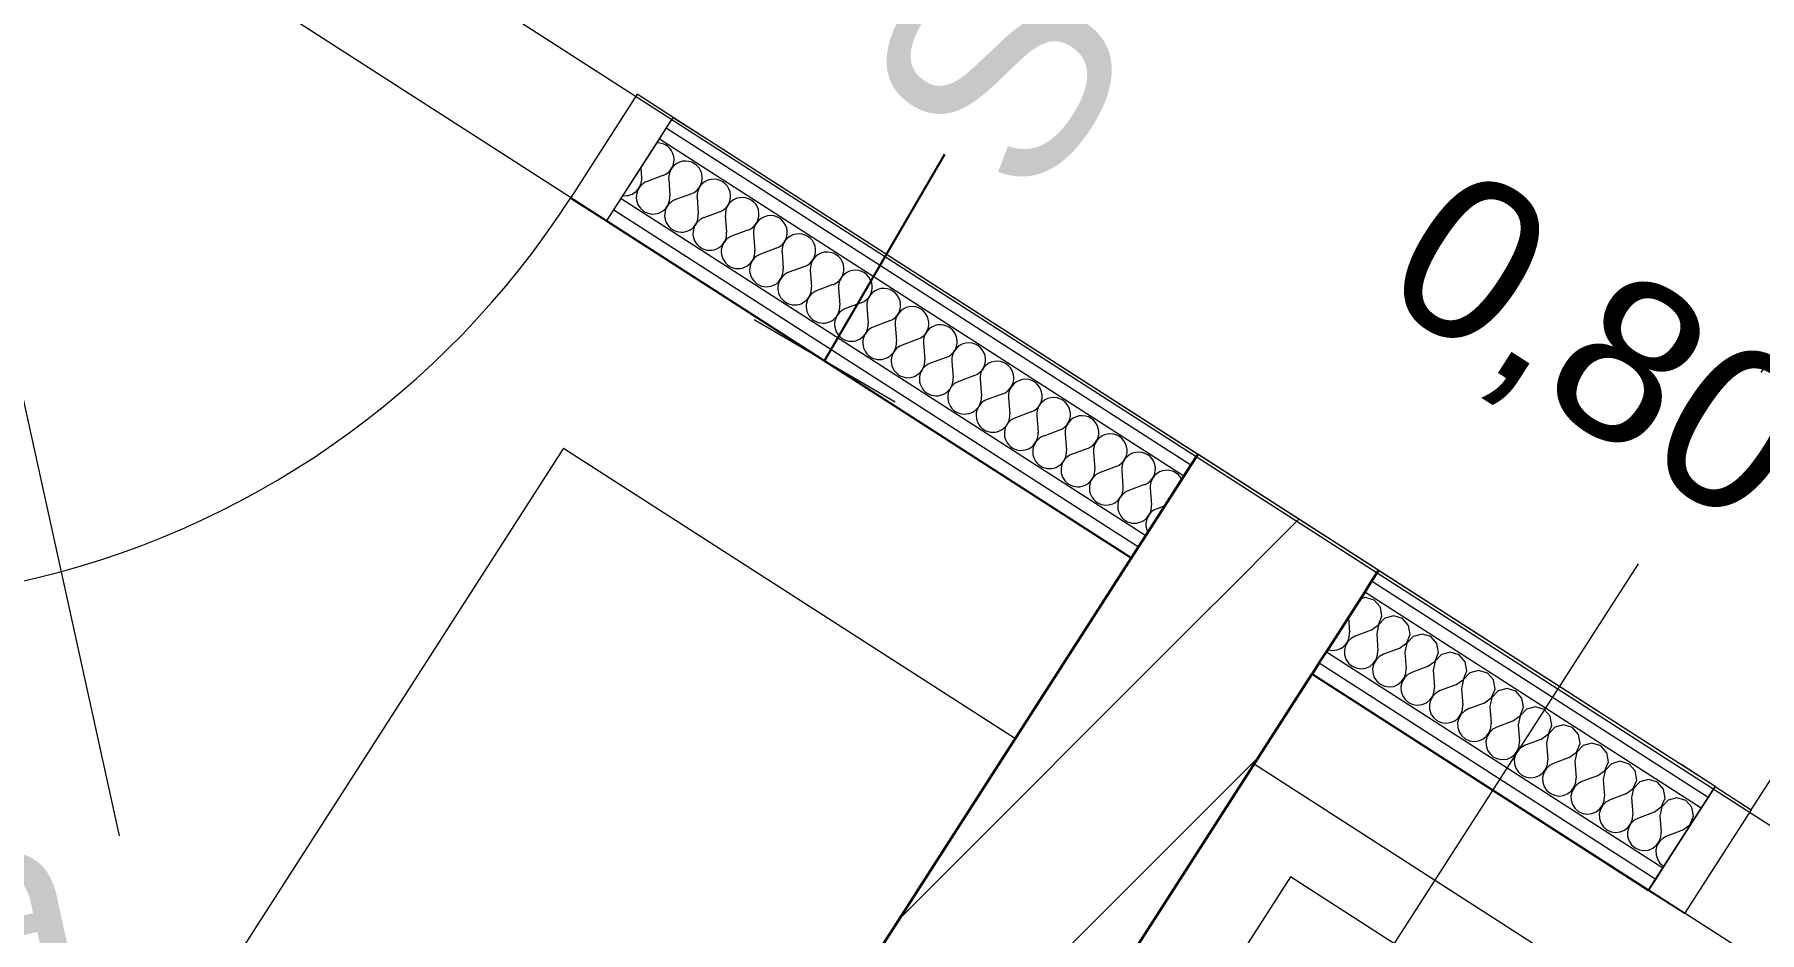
# Model space of a CAD drawing. Header units: millimetres. Extents: x 755110 to 820807, y -116979 to -66610.
# Drawn here: x 771696 to 773302, y -89022 to -88186 of the extents above; entities that cross this region are included whole.
import ezdxf

# ---------------------------------------------------------------- set-up
doc = ezdxf.new("R2010")
doc.units = ezdxf.units.MM
doc.header["$MEASUREMENT"] = 0
doc.linetypes.add('Double Dashed', pattern=[1093.611073, 529.166651, -211.666656, 141.111112, -211.666656])
for name, color, linetype, lineweight in [('New_Annotation - Label_Pen_No__1', 7, 'Continuous', 13), ('New_ARCHICAD Door Markers_Pen_No__7', 7, 'Continuous', 35), ('New_ARCHICAD Doors_Pen_No__1', 7, 'Continuous', 13), ('New_ARCHICAD Zone Stamps_Pen_No__1', 7, 'Continuous', 13), ('New_Dimensioning - General_Pen_No__1', 7, 'Continuous', 13), ('New_INT zoned_Pen_No__19', 255, 'Continuous', 0), ('New_Interior - Furniture _Pen_No__1', 7, 'Continuous', 13), ('New_Structural - Bearing_Pen_No__1', 7, 'Continuous', 13), ('New_Structural - Bearing_Pen_No__27', 7, 'Continuous', 35)]:
    doc.layers.add(name, color=color, linetype=linetype, lineweight=lineweight)
doc.layers.add('New_Dimensioning - General', color=7, linetype='Continuous')
doc.layers.add('New_Structural - Bearing', color=7, linetype='Continuous')
doc.layers.add('New_Structural - Grid_Pen_No__61', color=7, linetype='Continuous', lineweight=20, true_color=0x6a6a6a)
doc.styles.add('GENERATED_STYLE_1', font='')
doc.styles.get('GENERATED_STYLE_1').set_extended_font_data('Arial')
doc.dimstyles.new('GENERATED_STYLE__1', dxfattribs={"dimtxt": 200, "dimasz": 95, "dimexe": 0.18, "dimexo": 0.0625, "dimgap": 0, "dimtad": 1, "dimdec": 0, "dimzin": 0, "dimdsep": 46, "dimtxsty": 'GENERATED_STYLE_1', "dimblk": 'ARROWHEAD_2', "dimblk1": 'ARROWHEAD_2', "dimblk2": 'ARROWHEAD_2', "dimcen": 0.09, "dimse1": 1, "dimse2": 1, "dimclrd": 7, "dimclre": 7, "dimclrt": 7, "dimadec": 0, "dimazin": 0, "dimtfac": 1, "dimtdec": 4, "dimtmove": 0, "dimatfit": 3, "dimfxl": 0, "dimtolj": 1, "dimtzin": 0, "dimarcsym": 0})
doc.dimstyles.new('GENERATED_STYLE__5', dxfattribs={"dimtxt": 0.18, "dimasz": 152, "dimexe": 0.18, "dimexo": 0.0625, "dimgap": 0, "dimtad": 0, "dimtih": 1, "dimtoh": 1, "dimdec": 4, "dimzin": 0, "dimdsep": 46, "dimcen": 0.09, "dimadec": 0, "dimazin": 0, "dimtfac": 1, "dimtdec": 4, "dimtmove": 0, "dimatfit": 3, "dimldrblk": 'ARROWHEAD_0', "dimfxl": 0, "dimtolj": 1, "dimtzin": 0, "dimarcsym": 0})
pattern_1 = [(45, (0, 0), (-91.923878, 91.923878), [])]

# ---------------------------------------------------------------- blocks, each defined once
blk = doc.blocks.new('*X44')
at = {"layer": 'New_Structural - Bearing_Pen_No__1', "color": 7, "linetype": 'Continuous', "lineweight": 13}
for p, q in [((772935.1, -88710.4), (772930.4, -88711.6)), ((772943.3, -88712.9), (772935.1, -88710.4)), ((772949, -88719.3), (772943.3, -88712.9)), ((772950.4, -88727.7), (772949, -88719.3)), ((772919.3, -88728.9), (772920.3, -88742.8)), ((772940.3, -88740.7), (772947.2, -88735.7)), ((772947.3, -88735.7), (772945.6, -88744.1)), ((772947.2, -88735.7), (772950.4, -88727.7)), ((772953.2, -88729.5), (772947.3, -88735.7)), ((772961.5, -88727.3), (772953.2, -88729.5)), ((772969.6, -88729.8), (772961.5, -88727.3)), ((772975.3, -88736.2), (772969.6, -88729.8)), ((772976.8, -88744.7), (772975.3, -88736.2)), ((772916.1, -88754.7), (772918.6, -88751.2)), ((772918.7, -88751.3), (772916.5, -88755)), ((772918.6, -88751.2), (772920, -88747.1)), ((772921.8, -88748.3), (772918.7, -88751.3)), ((772920, -88747.1), (772920.3, -88742.8)), ((772925.6, -88746.2), (772921.8, -88748.3)), ((772940.3, -88740.7), (772925.6, -88746.2)), ((772945.6, -88744.1), (772946.7, -88759.8)), ((772966.6, -88757.7), (772973.5, -88752.6)), ((772973.7, -88752.7), (772971.9, -88761.1)), ((772973.5, -88752.6), (772976.8, -88744.7)), ((772979.5, -88746.5), (772973.7, -88752.7)), ((772987.8, -88744.3), (772979.5, -88746.5)), ((772996, -88746.7), (772987.8, -88744.3)), ((773001.7, -88753.2), (772996, -88746.7)), ((772900, -88758.9), (772900.2, -88758.9)), ((772900.2, -88758.9), (772904.4, -88759.6)), ((772904.4, -88759.6), (772908.7, -88759.1)), ((772908.7, -88759.1), (772912.7, -88757.4)), ((772912.7, -88757.4), (772916.1, -88754.7)), ((772916.5, -88755), (772915.5, -88759.2)), ((772915.5, -88759.2), (772915.6, -88763.5)), ((772915.6, -88763.5), (772916.9, -88767.6)), ((772916.9, -88767.6), (772919.3, -88771.3)), ((772942.4, -88771.7), (772945, -88768.1)), ((772945.1, -88768.2), (772942.9, -88772)), ((772945, -88768.1), (772946.4, -88764.1)), ((772948.2, -88765.2), (772945.1, -88768.2)), ((772946.4, -88764.1), (772946.7, -88759.8)), ((772952, -88763.1), (772948.2, -88765.2)), ((772966.6, -88757.7), (772952, -88763.1)), ((772971.9, -88761.1), (772973.1, -88776.7)), ((772999.9, -88769.5), (773003.1, -88761.6)), ((773005.9, -88763.4), (773000, -88769.6)), ((773003.1, -88761.6), (773001.7, -88753.2)), ((773014.2, -88761.2), (773005.9, -88763.4)), ((773022.4, -88763.7), (773014.2, -88761.2)), ((773028, -88770.1), (773022.4, -88763.7)), ((772919.3, -88771.3), (772922.6, -88774.1)), ((772922.6, -88774.1), (772926.5, -88775.9)), ((772926.5, -88775.9), (772930.8, -88776.6)), ((772930.8, -88776.6), (772935.1, -88776)), ((772935.1, -88776), (772939.1, -88774.4)), ((772939.1, -88774.4), (772942.4, -88771.7)), ((772942.9, -88772), (772941.8, -88776.1)), ((772941.8, -88776.1), (772942, -88780.5)), ((772942, -88780.5), (772943.3, -88784.6)), ((772943.3, -88784.6), (772945.7, -88788.2)), ((772971.3, -88785.1), (772972.8, -88781)), ((772974.5, -88782.1), (772971.4, -88785.1)), ((772972.8, -88781), (772973.1, -88776.7)), ((772978.3, -88780.1), (772974.5, -88782.1)), ((772993, -88774.6), (772978.3, -88780.1)), ((772993, -88774.6), (772999.9, -88769.5)), ((773000, -88769.6), (772998.3, -88778)), ((772998.3, -88778), (772999.4, -88793.6)), ((773026.3, -88786.5), (773029.5, -88778.5)), ((773032.3, -88780.3), (773026.4, -88786.6)), ((773029.5, -88778.5), (773028, -88770.1)), ((773040.5, -88778.1), (773032.3, -88780.3)), ((773048.7, -88780.6), (773040.5, -88778.1)), ((773054.4, -88787), (773048.7, -88780.6)), ((772945.7, -88788.2), (772949, -88791)), ((772949, -88791), (772952.9, -88792.8)), ((772952.9, -88792.8), (772957.2, -88793.5)), ((772957.2, -88793.5), (772961.4, -88793)), ((772961.4, -88793), (772965.4, -88791.3)), ((772965.4, -88791.3), (772968.8, -88788.6)), ((772969.3, -88788.9), (772968.2, -88793.1)), ((772968.2, -88793.1), (772968.3, -88797.4)), ((772968.3, -88797.4), (772969.7, -88801.5)), ((772968.8, -88788.6), (772971.3, -88785.1)), ((772971.4, -88785.1), (772969.3, -88788.9)), ((772997.7, -88802), (772999.1, -88797.9)), ((773000.9, -88799.1), (772997.8, -88802.1)), ((772999.1, -88797.9), (772999.4, -88793.6)), ((773004.7, -88797), (773000.9, -88799.1)), ((773019.4, -88791.6), (773004.7, -88797)), ((773019.4, -88791.6), (773026.3, -88786.5)), ((773026.4, -88786.6), (773024.6, -88794.9)), ((773024.6, -88794.9), (773025.8, -88810.6)), ((773052.6, -88803.4), (773055.8, -88795.5)), ((773058.6, -88797.3), (773052.7, -88803.5)), ((773055.8, -88795.5), (773054.4, -88787)), ((773066.9, -88795.1), (773058.6, -88797.3)), ((773075.1, -88797.6), (773066.9, -88795.1)), ((773080.8, -88804), (773075.1, -88797.6)), ((772969.7, -88801.5), (772972, -88805.1)), ((772972, -88805.1), (772975.3, -88807.9)), ((772975.3, -88807.9), (772979.2, -88809.8)), ((772979.2, -88809.8), (772983.5, -88810.4)), ((772983.5, -88810.4), (772987.8, -88809.9)), ((772987.8, -88809.9), (772991.8, -88808.2)), ((772991.8, -88808.2), (772995.2, -88805.5)), ((772995.6, -88805.8), (772994.6, -88810)), ((772994.6, -88810), (772994.7, -88814.3)), ((772994.7, -88814.3), (772996, -88818.5)), ((772995.2, -88805.5), (772997.7, -88802)), ((772997.8, -88802.1), (772995.6, -88805.8)), ((773024, -88818.9), (773025.5, -88814.9)), ((773027.2, -88816), (773024.1, -88819)), ((773025.5, -88814.9), (773025.8, -88810.6)), ((773031, -88814), (773027.2, -88816)), ((773045.7, -88808.5), (773031, -88814)), ((773045.7, -88808.5), (773052.6, -88803.4)), ((773052.7, -88803.5), (773051, -88811.9)), ((773051, -88811.9), (773052.1, -88827.5)), ((773079, -88820.4), (773082.2, -88812.4)), ((773085, -88814.2), (773079.1, -88820.4)), ((773082.2, -88812.4), (773080.8, -88804)), ((773093.3, -88812), (773085, -88814.2)), ((773101.5, -88814.5), (773093.3, -88812)), ((773107.1, -88820.9), (773101.5, -88814.5)), ((772996, -88818.5), (772998.4, -88822.1)), ((772998.4, -88822.1), (773001.7, -88824.9)), ((773001.7, -88824.9), (773005.6, -88826.7)), ((773005.6, -88826.7), (773009.9, -88827.4)), ((773009.9, -88827.4), (773014.2, -88826.8)), ((773014.2, -88826.8), (773018.2, -88825.2)), ((773018.2, -88825.2), (773021.5, -88822.5)), ((773022, -88822.8), (773020.9, -88827)), ((773020.9, -88827), (773021.1, -88831.3)), ((773021.1, -88831.3), (773022.4, -88835.4)), ((773021.5, -88822.5), (773024, -88818.9)), ((773024.1, -88819), (773022, -88822.8)), ((773050.4, -88835.9), (773051.9, -88831.8)), ((773053.6, -88832.9), (773050.5, -88836)), ((773051.9, -88831.8), (773052.1, -88827.5)), ((773057.4, -88830.9), (773053.6, -88832.9)), ((773072.1, -88825.4), (773057.4, -88830.9)), ((773072.1, -88825.4), (773079, -88820.4)), ((773079.1, -88820.4), (773077.4, -88828.8)), ((773077.4, -88828.8), (773078.5, -88844.4)), ((773105.4, -88837.3), (773108.6, -88829.4)), ((773111.3, -88831.1), (773105.5, -88837.4)), ((773108.6, -88829.4), (773107.1, -88820.9)), ((773119.6, -88828.9), (773111.3, -88831.1)), ((773127.8, -88831.4), (773119.6, -88828.9)), ((773133.5, -88837.9), (773127.8, -88831.4)), ((773022.4, -88835.4), (773024.8, -88839)), ((773024.8, -88839), (773028, -88841.8)), ((773028, -88841.8), (773032, -88843.6)), ((773032, -88843.6), (773036.2, -88844.3)), ((773036.2, -88844.3), (773040.5, -88843.8)), ((773040.5, -88843.8), (773044.5, -88842.1)), ((773044.5, -88842.1), (773047.9, -88839.4)), ((773048.3, -88839.7), (773047.3, -88843.9)), ((773047.3, -88843.9), (773047.4, -88848.2)), ((773047.4, -88848.2), (773048.7, -88852.3)), ((773047.9, -88839.4), (773050.4, -88835.9)), ((773050.5, -88836), (773048.3, -88839.7)), ((773076.8, -88852.8), (773078.2, -88848.7)), ((773078.2, -88848.7), (773078.5, -88844.4)), ((773083.8, -88847.8), (773080, -88849.9)), ((773098.5, -88842.4), (773083.8, -88847.8)), ((773098.5, -88842.4), (773105.4, -88837.3)), ((773105.5, -88837.4), (773103.7, -88845.7)), ((773103.7, -88845.7), (773104.9, -88861.4)), ((773131.7, -88854.2), (773134.9, -88846.3)), ((773137.7, -88848.1), (773131.8, -88854.3)), ((773134.9, -88846.3), (773133.5, -88837.9)), ((773146, -88845.9), (773137.7, -88848.1)), ((773154.2, -88848.4), (773146, -88845.9)), ((773159.8, -88854.8), (773154.2, -88848.4)), ((773048.7, -88852.3), (773051.1, -88855.9)), ((773051.1, -88855.9), (773054.4, -88858.8)), ((773054.4, -88858.8), (773058.3, -88860.6)), ((773058.3, -88860.6), (773062.6, -88861.2)), ((773062.6, -88861.2), (773066.9, -88860.7)), ((773066.9, -88860.7), (773070.9, -88859)), ((773070.9, -88859), (773074.2, -88856.3)), ((773074.7, -88856.6), (773073.7, -88860.8)), ((773073.7, -88860.8), (773073.8, -88865.1)), ((773073.8, -88865.1), (773075.1, -88869.3)), ((773074.2, -88856.3), (773076.8, -88852.8)), ((773076.9, -88852.9), (773074.7, -88856.6)), ((773080, -88849.9), (773076.9, -88852.9)), ((773104.6, -88865.7), (773104.9, -88861.4)), ((773110.1, -88864.8), (773106.3, -88866.8)), ((773124.8, -88859.3), (773110.1, -88864.8)), ((773124.8, -88859.3), (773131.7, -88854.2)), ((773131.8, -88854.3), (773130.1, -88862.7)), ((773130.1, -88862.7), (773131.2, -88878.3)), ((773158.1, -88871.2), (773161.3, -88863.2)), ((773164.1, -88865), (773158.2, -88871.2)), ((773161.3, -88863.2), (773159.8, -88854.8)), ((773172.3, -88862.8), (773164.1, -88865)), ((773180.5, -88865.3), (773172.3, -88862.8)), ((773075.1, -88869.3), (773077.5, -88872.9)), ((773077.5, -88872.9), (773080.8, -88875.7)), ((773080.8, -88875.7), (773084.7, -88877.5)), ((773084.7, -88877.5), (773089, -88878.2)), ((773089, -88878.2), (773093.2, -88877.6)), ((773093.2, -88877.6), (773097.2, -88876)), ((773097.2, -88876), (773100.6, -88873.3)), ((773101.1, -88873.6), (773100, -88877.8)), ((773100, -88877.8), (773100.2, -88882.1)), ((773100.6, -88873.3), (773103.1, -88869.8)), ((773103.2, -88869.8), (773101.1, -88873.6)), ((773103.1, -88869.8), (773104.6, -88865.7)), ((773106.3, -88866.8), (773103.2, -88869.8)), ((773130.9, -88882.6), (773131.2, -88878.3)), ((773151.2, -88876.2), (773136.5, -88881.7)), ((773151.2, -88876.2), (773158.1, -88871.2)), ((773158.2, -88871.2), (773156.4, -88879.6)), ((773156.4, -88879.6), (773157.6, -88895.2)), ((773186.2, -88871.7), (773180.5, -88865.3)), ((773184.4, -88888.1), (773187.6, -88880.2)), ((773187.6, -88880.2), (773186.2, -88871.7)), ((773198.7, -88879.8), (773190.4, -88882)), ((773206.9, -88882.2), (773198.7, -88879.8)), ((773100.2, -88882.1), (773101.5, -88886.2)), ((773101.5, -88886.2), (773103.8, -88889.8)), ((773103.8, -88889.8), (773107.1, -88892.6)), ((773107.1, -88892.6), (773111.1, -88894.4)), ((773111.1, -88894.4), (773115.3, -88895.1)), ((773115.3, -88895.1), (773119.6, -88894.6)), ((773119.6, -88894.6), (773123.6, -88892.9)), ((773123.6, -88892.9), (773127, -88890.2)), ((773127.4, -88890.5), (773126.4, -88894.7)), ((773126.4, -88894.7), (773126.5, -88899)), ((773127, -88890.2), (773129.5, -88886.7)), ((773129.6, -88886.8), (773127.4, -88890.5)), ((773129.5, -88886.7), (773130.9, -88882.6)), ((773132.7, -88883.7), (773129.6, -88886.8)), ((773136.5, -88881.7), (773132.7, -88883.7)), ((773157.3, -88899.6), (773157.6, -88895.2)), ((773177.5, -88893.2), (773162.9, -88898.6)), ((773177.5, -88893.2), (773184.4, -88888.1)), ((773184.5, -88888.2), (773182.8, -88896.6)), ((773182.8, -88896.6), (773183.9, -88912.2)), ((773190.4, -88882), (773184.5, -88888.2)), ((773212.6, -88888.7), (773206.9, -88882.2)), ((773210.8, -88905), (773214, -88897.1)), ((773214, -88897.1), (773212.6, -88888.7)), ((773225.1, -88896.7), (773216.8, -88898.9)), ((773233.3, -88899.2), (773225.1, -88896.7)), ((773126.5, -88899), (773127.8, -88903.1)), ((773127.8, -88903.1), (773130.2, -88906.7)), ((773130.2, -88906.7), (773133.5, -88909.6)), ((773133.5, -88909.6), (773137.4, -88911.4)), ((773137.4, -88911.4), (773141.7, -88912)), ((773141.7, -88912), (773146, -88911.5)), ((773146, -88911.5), (773150, -88909.8)), ((773150, -88909.8), (773153.3, -88907.1)), ((773153.8, -88907.4), (773152.7, -88911.6)), ((773152.7, -88911.6), (773152.9, -88916)), ((773153.3, -88907.1), (773155.8, -88903.6)), ((773156, -88903.7), (773153.8, -88907.4)), ((773155.8, -88903.6), (773157.3, -88899.6)), ((773159, -88900.7), (773156, -88903.7)), ((773162.9, -88898.6), (773159, -88900.7)), ((773183.7, -88916.5), (773183.9, -88912.2)), ((773203.9, -88910.1), (773189.2, -88915.6)), ((773203.9, -88910.1), (773210.8, -88905)), ((773210.9, -88905.1), (773209.2, -88913.5)), ((773216.8, -88898.9), (773210.9, -88905.1)), ((773238.9, -88905.6), (773233.3, -88899.2)), ((773240.4, -88914), (773238.9, -88905.6)), ((773152.9, -88916), (773154.2, -88920.1)), ((773154.2, -88920.1), (773156.6, -88923.7)), ((773156.6, -88923.7), (773159.8, -88926.5)), ((773159.8, -88926.5), (773163.8, -88928.3)), ((773163.8, -88928.3), (773168, -88929)), ((773168, -88929), (773172.3, -88928.5)), ((773172.3, -88928.5), (773176.3, -88926.8)), ((773176.3, -88926.8), (773179.7, -88924.1)), ((773180.2, -88924.4), (773179.1, -88928.6)), ((773179.1, -88928.6), (773179.2, -88932.9)), ((773179.7, -88924.1), (773182.2, -88920.6)), ((773182.3, -88920.6), (773180.2, -88924.4)), ((773182.2, -88920.6), (773183.7, -88916.5)), ((773185.4, -88917.6), (773182.3, -88920.6)), ((773189.2, -88915.6), (773185.4, -88917.6)), ((773209.2, -88913.5), (773210.3, -88929.1)), ((773210, -88933.4), (773210.3, -88929.1)), ((773230.3, -88927), (773215.6, -88932.5)), ((773230.3, -88927), (773237.2, -88922)), ((773237.3, -88922), (773237.1, -88922.8)), ((773237.2, -88922), (773240.4, -88914)), ((773238.3, -88920.9), (773237.3, -88922)), ((773179.2, -88932.9), (773180.5, -88937)), ((773180.5, -88937), (773182.9, -88940.6)), ((773182.9, -88940.6), (773186.2, -88943.4)), ((773186.2, -88943.4), (773190.1, -88945.2)), ((773190.1, -88945.2), (773194.4, -88945.9)), ((773194.4, -88945.9), (773198.7, -88945.4)), ((773198.7, -88945.4), (773202.7, -88943.7)), ((773202.7, -88943.7), (773206.1, -88941)), ((773206.5, -88941.3), (773205.5, -88945.5)), ((773205.5, -88945.5), (773205.6, -88949.8)), ((773206.1, -88941), (773208.6, -88937.5)), ((773208.7, -88937.6), (773206.5, -88941.3)), ((773208.6, -88937.5), (773210, -88933.4)), ((773211.8, -88934.6), (773208.7, -88937.6)), ((773215.6, -88932.5), (773211.8, -88934.6)), ((773205.6, -88949.8), (773206.9, -88954)), ((773206.9, -88954), (773209.3, -88957.6)), ((773209.3, -88957.6), (773212.6, -88960.4)), ((773212.6, -88960.4), (773212.9, -88960.5))]:
    blk.add_line(p, q, dxfattribs=at)
blk = doc.blocks.new('*X46')
at = {"layer": 'New_Structural - Bearing_Pen_No__1', "color": 7, "linetype": 'Continuous', "lineweight": 13}
for p, q in [((772260.6, -88310.2), (772261.3, -88319.4)), ((772281.2, -88317.3), (772266.6, -88322.8)), ((772286.5, -88320.7), (772287.7, -88336.3)), ((772307.6, -88334.3), (772292.9, -88339.7)), ((772312.9, -88337.6), (772314, -88353.3)), ((772334, -88351.2), (772319.3, -88356.7)), ((772339.2, -88354.6), (772340.4, -88370.2)), ((772360.3, -88368.1), (772345.6, -88373.6)), ((772365.6, -88371.5), (772366.7, -88387.1)), ((772386.7, -88385.1), (772372, -88390.5)), ((772392, -88388.5), (772393.1, -88404.1)), ((772413.1, -88402), (772398.4, -88407.5)), ((772418.3, -88405.4), (772419.5, -88421)), ((772439.4, -88418.9), (772424.7, -88424.4)), ((772444.7, -88422.3), (772445.8, -88438)), ((772465.8, -88435.9), (772451.1, -88441.3)), ((772471, -88439.3), (772472.2, -88454.9)), ((772492.1, -88452.8), (772477.5, -88458.3)), ((772497.4, -88456.2), (772498.5, -88471.8)), ((772518.5, -88469.8), (772503.8, -88475.2)), ((772523.8, -88473.1), (772524.9, -88488.8)), ((772544.9, -88486.7), (772530.2, -88492.2)), ((772550.1, -88490.1), (772551.3, -88505.7)), ((772571.2, -88503.6), (772556.5, -88509.1)), ((772576.5, -88507), (772577.6, -88522.6)), ((772597.6, -88520.6), (772582.9, -88526)), ((772602.9, -88524), (772604, -88539.6)), ((772623.9, -88537.5), (772609.3, -88543)), ((772629.2, -88540.9), (772630.4, -88556.5)), ((772650.3, -88554.4), (772635.6, -88559.9)), ((772655.6, -88557.8), (772656.7, -88573.5)), ((772676.7, -88571.4), (772662, -88576.8)), ((772681.9, -88574.8), (772683.1, -88590.4)), ((772703, -88588.3), (772688.3, -88593.8)), ((772708.3, -88591.7), (772709.4, -88607.3)), ((772729.4, -88605.2), (772714.7, -88610.7)), ((772734.7, -88608.6), (772735.8, -88624.3)), ((772748.4, -88624.9), (772741.1, -88627.6))]:
    blk.add_line(p, q, dxfattribs=at)
for centre, start, end in [((772275.8, -88302.6), 290.4103, 90.9841), ((772302.1, -88319.6), 290.4103, 184.1501), ((772245.7, -88320.5), 263.7162, 4.1501), ((772272, -88337.5), 110.4103, 237.2802), ((772328.5, -88336.5), 290.4103, 184.1501), ((772272, -88337.5), 237.2802, 4.1501), ((772298.4, -88354.4), 110.4103, 237.2802), ((772354.9, -88353.5), 290.4103, 184.1501), ((772298.4, -88354.4), 237.2802, 4.1501), ((772324.8, -88371.3), 110.4103, 237.2802), ((772381.2, -88370.4), 290.4103, 184.1501), ((772324.8, -88371.3), 237.2802, 4.1501), ((772351.1, -88388.3), 110.4103, 237.2802), ((772407.6, -88387.3), 290.4103, 184.1501), ((772351.1, -88388.3), 237.2802, 4.1501), ((772377.5, -88405.2), 110.4103, 237.2802), ((772434, -88404.3), 290.4103, 184.1501), ((772377.5, -88405.2), 237.2802, 4.1501), ((772403.8, -88422.2), 110.4103, 237.2802), ((772460.3, -88421.2), 290.4103, 184.1501), ((772403.8, -88422.2), 237.2802, 4.1501), ((772430.2, -88439.1), 110.4103, 237.2802), ((772486.7, -88438.1), 290.4103, 184.1501), ((772430.2, -88439.1), 237.2802, 4.1501), ((772456.6, -88456), 110.4103, 237.2802), ((772513, -88455.1), 290.4103, 184.1501), ((772456.6, -88456), 237.2802, 4.1501), ((772482.9, -88473), 110.4103, 237.2802), ((772539.4, -88472), 290.4103, 184.1501), ((772482.9, -88473), 237.2802, 4.1501), ((772509.3, -88489.9), 110.4103, 237.2802), ((772565.8, -88488.9), 290.4103, 184.1501), ((772509.3, -88489.9), 237.2802, 4.1501), ((772535.6, -88506.8), 110.4103, 237.2802), ((772592.1, -88505.9), 290.4103, 184.1501), ((772535.6, -88506.8), 237.2802, 4.1501), ((772562, -88523.8), 110.4103, 237.2802), ((772618.5, -88522.8), 290.4103, 184.1501), ((772562, -88523.8), 237.2802, 4.1501), ((772588.4, -88540.7), 110.4103, 237.2802), ((772644.8, -88539.8), 290.4103, 184.1501), ((772588.4, -88540.7), 237.2802, 4.1501), ((772614.7, -88557.6), 110.4103, 237.2802), ((772671.2, -88556.7), 290.4103, 184.1501), ((772614.7, -88557.6), 237.2802, 4.1501), ((772641.1, -88574.6), 110.4103, 237.2802), ((772697.6, -88573.6), 290.4103, 184.1501), ((772641.1, -88574.6), 237.2802, 4.1501), ((772723.9, -88590.6), 290.4103, 184.1501), ((772667.4, -88591.5), 110.4103, 237.2802), ((772667.4, -88591.5), 237.2802, 4.1501), ((772750.3, -88607.5), 27.3643, 184.1501), ((772693.8, -88608.5), 110.4103, 237.2802), ((772693.8, -88608.5), 237.2802, 4.1501), ((772720.2, -88625.4), 110.4103, 237.2802), ((772720.2, -88625.4), 237.2802, 4.1501), ((772746.5, -88642.3), 110.4103, 207.196)]:
    blk.add_arc(centre, 15.7, start, end, dxfattribs=at)
blk = doc.blocks.new('*D142')
at = {"layer": 'New_Dimensioning - General_Pen_No__1', "color": 7, "linetype": 'Continuous', "lineweight": 13}
for p, q in [((768938, -82676.9), (768836.6, -82834.6)), ((768823.2, -82788.9), (768951.4, -82722.7)), ((779244.9, -89410.3), (768887.3, -82755.8)), ((779295.5, -89331.4), (779194.2, -89489.2)), ((779180.7, -89443.4), (779309, -89377.2)), ((779341.6, -89472.4), (779244.9, -89410.3))]:
    blk.add_line(p, q, dxfattribs=at)
at = {"layer": 'New_Dimensioning - General_Pen_No__1', "color": 7, "lineweight": 13, "char_height": 200, "attachment_point": 7, "rotation": 327.2801, "style": 'GENERATED_STYLE_1'}
for s, insert in [('\\A1;{\\pql;\\fArial|b0|i0|c0|p34;115}', (768939.3, -82741.6)), ('\\A1;{\\pql;\\fArial|b0|i0|c0|p34;12\xa0311}', (773744.6, -85829))]:
    blk.add_mtext(s, dxfattribs=dict(at, insert=insert))
blk = doc.blocks.new('ARROWHEAD_2')
at = {"color": 0, "linetype": 'Continuous', "lineweight": 0}
for p, q in [((-0.378, -0.655), (0.378, 0.655)), ((0, 0), (-1, 0))]:
    blk.add_line(p, q, dxfattribs=at)
blk = doc.blocks.new('*D149')
at = {"layer": 'New_Dimensioning - General_Pen_No__1', "color": 7, "linetype": 'Continuous', "lineweight": 13}
for p, q in [((764001, -79029.6), (763899.7, -79187.3)), ((764014.5, -79075.4), (763886.2, -79141.5)), ((763950.3, -79108.4), (763898.9, -79075.4)), ((774496.7, -85884.3), (763950.3, -79108.4)), ((774547.4, -85805.4), (774446, -85963.1)), ((774432.6, -85917.3), (774560.9, -85851.2)), ((780188.4, -89541), (774496.7, -85884.3))]:
    blk.add_line(p, q, dxfattribs=at)
at = {"layer": 'New_Dimensioning - General_Pen_No__1', "color": 7, "lineweight": 13, "insert": (768893.6, -82236.8), "char_height": 200, "attachment_point": 7, "rotation": 327.2801, "style": 'GENERATED_STYLE_1'}
blk.add_mtext('\\A1;{\\pql;\\fArial|b0|i0|c0|p34;12\xa0535}', dxfattribs=at)
blk = doc.blocks.new('*D151')
at = {"layer": 'New_Dimensioning - General_Pen_No__1', "color": 7, "linetype": 'Continuous', "lineweight": 13}
for p, q in [((763456.6, -78204.4), (763355.3, -78362.1)), ((763470.1, -78250.2), (763341.8, -78316.3)), ((763406, -78283.2), (763354.5, -78250.2)), ((775058.3, -85769.6), (763406, -78283.2)), ((775109, -85690.7), (775007.6, -85848.5)), ((774994.2, -85802.7), (775122.4, -85736.5)), ((783092.9, -90931.7), (775058.3, -85769.6))]:
    blk.add_line(p, q, dxfattribs=at)
at = {"layer": 'New_Dimensioning - General_Pen_No__1', "color": 7, "lineweight": 13, "insert": (768902.2, -81766.9), "char_height": 200, "attachment_point": 7, "rotation": 327.2801, "style": 'GENERATED_STYLE_1'}
blk.add_mtext('\\A1;{\\pql;\\fArial|b0|i0|c0|p34;13\xa0850}', dxfattribs=at)
blk = doc.blocks.new('*D152')
at = {"layer": 'New_Dimensioning - General_Pen_No__1', "color": 7, "linetype": 'Continuous', "lineweight": 13}
for p, q in [((763169.4, -77767.2), (763270.7, -77609.5)), ((763284.2, -77655.3), (763155.9, -77721.4)), ((763168.6, -77655.3), (763220, -77688.3)), ((763220, -77688.3), (783711.3, -90853.5)), ((783660.6, -90932.4), (783762, -90774.7)), ((783647.2, -90886.6), (783775.4, -90820.4)), ((783711.3, -90853.5), (783762.7, -90886.6))]:
    blk.add_line(p, q, dxfattribs=at)
at = {"layer": 'New_Dimensioning - General_Pen_No__1', "color": 7, "lineweight": 13, "insert": (773135.8, -84011.4), "char_height": 200, "attachment_point": 7, "rotation": 327.2802, "style": 'GENERATED_STYLE_1'}
blk.add_mtext('\\A1;{\\pql;\\fArial|b0|i0|c0|p34;24\xa0356}', dxfattribs=at)
blk = doc.blocks.new('*D153')
at = {"layer": 'New_Dimensioning - General_Pen_No__1', "color": 7, "linetype": 'Continuous', "lineweight": 13}
for p, q in [((780487.2, -98283.9), (783351.9, -93825)), ((780454.2, -98219.7), (780520.3, -98348)), ((780566.1, -98334.5), (780408.4, -98233.2)), ((780228.9, -98686), (780487.2, -98283.9)), ((780195.8, -98621.9), (780261.9, -98750.2)), ((780307.7, -98736.7), (780150, -98635.4)), ((780195.8, -98737.5), (780228.9, -98686))]:
    blk.add_line(p, q, dxfattribs=at)
at = {"layer": 'New_Dimensioning - General_Pen_No__1', "color": 7, "lineweight": 13, "insert": (779929.6, -99077.9), "char_height": 200, "attachment_point": 7, "rotation": 57.2802, "style": 'GENERATED_STYLE_1'}
blk.add_mtext('\\A1;{\\pql;\\fArial|b0|i0|c0|p34;478}', dxfattribs=at)
blk = doc.blocks.new('*D154')
at = {"layer": 'New_Dimensioning - General_Pen_No__1', "color": 7, "linetype": 'Continuous', "lineweight": 13}
for p, q in [((783318.8, -93760.9), (783385, -93889.2)), ((780487.2, -98283.9), (783351.9, -93825)), ((780454.2, -98219.7), (780520.3, -98348))]:
    blk.add_line(p, q, dxfattribs=at)
at = {"layer": 'New_Dimensioning - General_Pen_No__1', "color": 7, "lineweight": 13, "char_height": 200, "attachment_point": 7, "rotation": 57.2802, "style": 'GENERATED_STYLE_1'}
for s, insert in [('\\A1;{\\pql;\\fArial|b0|i0|c0|p34;478}', (783052.6, -94216.9)), ('\\A1;{\\pql;\\fArial|b0|i0|c0|p34;5\xa0300}', (781701.1, -96320.5))]:
    blk.add_mtext(s, dxfattribs=dict(at, insert=insert))
blk = doc.blocks.new('*D155')
at = {"layer": 'New_Dimensioning - General_Pen_No__1', "color": 7, "linetype": 'Continuous', "lineweight": 13}
for p, q in [((783643.4, -93487.1), (783577.2, -93358.8)), ((783689.2, -93473.6), (783531.4, -93372.2)), ((783610.3, -93422.9), (783643.3, -93371.5)), ((783351.9, -93825), (783610.3, -93422.9)), ((783318.8, -93760.9), (783385, -93889.2)), ((783430.8, -93875.7), (783273, -93774.4)), ((780487.2, -98283.9), (783351.9, -93825))]:
    blk.add_line(p, q, dxfattribs=at)
blk = doc.blocks.new('*D226')
at = {"layer": 'New_Dimensioning - General_Pen_No__1', "color": 7, "linetype": 'Continuous', "lineweight": 13}
for p, q in [((774496.7, -85884.3), (770416.3, -83262.7)), ((774547.4, -85805.4), (774446, -85963.1)), ((774432.6, -85917.3), (774560.9, -85851.2)), ((784142, -92081.1), (774496.7, -85884.3)), ((784192.7, -92002.3), (784091.3, -92160)), ((784077.9, -92114.2), (784206.1, -92048.1)), ((784193.4, -92114.2), (784142, -92081.1))]:
    blk.add_line(p, q, dxfattribs=at)
at = {"layer": 'New_Dimensioning - General_Pen_No__1', "color": 7, "lineweight": 13, "insert": (778997.9, -88728.6), "char_height": 200, "attachment_point": 7, "rotation": 327.2801, "style": 'GENERATED_STYLE_1'}
blk.add_mtext('\\A1;{\\pql;\\fArial|b0|i0|c0|p34;11\xa0464}', dxfattribs=at)
blk = doc.blocks.new('ARROWHEAD_0')
at = {"color": 0, "linetype": 'Continuous', "lineweight": 0}
for p, q in [((0, -0.5), (0, 0.5)), ((0, 0), (-1, 0))]:
    blk.add_line(p, q, dxfattribs=at)

msp = doc.modelspace()

# ---------------------------------------------------------------- hatches: boundary and pattern name
at = {"layer": 'New_Structural - Bearing', "linetype": 'Continuous', "lineweight": 0, "true_color": 0x000000}
h = msp.add_hatch(dxfattribs=at)
h.set_pattern_fill('Common_Brick_0001', color=18, style=0, pattern_type=2)
h.set_pattern_definition(pattern_1)
h.paths.add_polyline_path([(772766.2, -88597.2), (772934.4, -88705.3), (772940.9, -88695.2), (772772.7, -88587.1)])
h = msp.add_hatch(dxfattribs=at)
h.set_pattern_fill('Common_Brick_0001', color=18, style=0, pattern_type=2)
h.set_pattern_definition(pattern_1)
h.paths.add_polyline_path([(772772.7, -88587.1), (772940.9, -88695.2), (772947.4, -88685.1), (772779.2, -88577)])
h = msp.add_hatch(dxfattribs=at)
h.set_pattern_fill('Common_Brick_0001', color=18, style=0, pattern_type=2)
h.set_pattern_definition(pattern_1)
h.paths.add_polyline_path([(772779.2, -88577), (772947.4, -88685.1), (772947.5, -88685.1), (772779.2, -88576.9)])
h = msp.add_hatch(dxfattribs=at)
h.set_pattern_fill('Common_Brick_0001', color=18, style=0, pattern_type=2)
h.set_pattern_definition(pattern_1)
h.paths.add_polyline_path([(772730.6, -88652.6), (772898.9, -88760.7), (772934.4, -88705.3), (772766.2, -88597.2)])
h = msp.add_hatch(dxfattribs=at)
h.set_pattern_fill('Common_Brick_0001', color=18, style=0, pattern_type=2)
h.set_pattern_definition(pattern_1)
h.paths.add_polyline_path([(772723.9, -88663.1), (772892.1, -88771.2), (772898.9, -88760.7), (772730.6, -88652.6)])
h = msp.add_hatch(dxfattribs=at)
h.set_pattern_fill('Common_Brick_0001', color=18, style=0, pattern_type=2)
h.set_pattern_definition(pattern_1)
h.paths.add_polyline_path([(772717.1, -88673.6), (772885.4, -88781.7), (772892.1, -88771.2), (772723.9, -88663.1)])
h = msp.add_hatch(dxfattribs=at)
h.set_pattern_fill('Common_Brick_0001', color=18, style=0, pattern_type=2)
h.set_pattern_definition(pattern_1)
h.paths.add_polyline_path([(771689.7, -90642.8), (772885.3, -88781.8), (772717, -88673.7), (771521.4, -90534.7)])
h = msp.add_hatch(dxfattribs=at)
h.set_pattern_fill('Common_Brick_0001', color=18, style=0, pattern_type=2)
h.set_pattern_definition(pattern_1)
h.paths.add_polyline_path([(772717, -88673.7), (772885.3, -88781.8), (772885.4, -88781.7), (772717.1, -88673.6)])

# ---------------------------------------------------------------- linework, layer by layer
at = {"layer": 'New_ARCHICAD Doors_Pen_No__1', "color": 7, "linetype": 'Continuous', "lineweight": 13}
for p, q in [((772257.2, -88241.5), (772195, -88338.3)), ((772290.8, -88263.2), (772257.2, -88241.5)), ((772228.6, -88359.9), (772290.8, -88263.2)), ((772284.3, -88273.3), (772290.8, -88263.2)), ((772284.3, -88273.3), (772290.8, -88263.2)), ((772290.8, -88263.2), (772290.8, -88263.2)), ((772290.8, -88263.2), (772290.8, -88263.2)), ((772290.8, -88263.2), (772321.9, -88283.2)), ((772290.8, -88263.2), (772321.9, -88283.2)), ((772242.2, -88338.8), (772277.8, -88283.4)), ((772242.2, -88338.8), (772277.8, -88283.4)), ((772277.8, -88283.4), (772284.3, -88273.3)), ((772277.8, -88283.4), (772284.3, -88273.3)), ((773294.3, -88907.9), (773683.4, -88302.1)), ((772195, -88338.3), (772228.6, -88359.9)), ((772228.7, -88359.8), (772235.5, -88349.3)), ((772228.7, -88359.8), (772235.5, -88349.3)), ((772235.5, -88349.3), (772242.2, -88338.8)), ((772235.5, -88349.3), (772242.2, -88338.8)), ((772228.6, -88359.9), (772228.7, -88359.8)), ((772228.6, -88359.9), (772228.7, -88359.8)), ((772228.6, -88359.9), (772259.8, -88379.9)), ((772228.6, -88359.9), (772259.8, -88379.9)), ((773260.6, -88886.2), (773229.5, -88866.2)), ((773260.6, -88886.2), (773229.5, -88866.2)), ((773198.4, -88983), (773260.6, -88886.2)), ((773254.1, -88896.4), (773247.6, -88906.5)), ((773254.1, -88896.4), (773247.6, -88906.5)), ((773260.6, -88886.3), (773254.1, -88896.4)), ((773260.6, -88886.3), (773254.1, -88896.4)), ((773260.6, -88886.2), (773294.3, -88907.9)), ((773260.6, -88886.2), (773260.6, -88886.3)), ((773260.6, -88886.2), (773260.6, -88886.3)), ((773247.6, -88906.5), (773212, -88961.9)), ((773247.6, -88906.5), (773212, -88961.9)), ((773294.3, -88907.9), (773232.1, -89004.6)), ((773198.4, -88983), (773167.3, -88963)), ((773198.4, -88983), (773167.3, -88963)), ((773205.3, -88972.4), (773198.5, -88982.9)), ((773205.3, -88972.4), (773198.5, -88982.9)), ((773212, -88961.9), (773205.3, -88972.4)), ((773212, -88961.9), (773205.3, -88972.4)), ((773198.5, -88982.9), (773198.4, -88983)), ((773198.5, -88982.9), (773198.4, -88983)), ((773232.1, -89004.6), (773198.4, -88983))]:
    msp.add_line(p, q, dxfattribs=at)
msp.add_arc((771505.1, -87895.1), 820, 237.2832, 327.2832, dxfattribs=at)
at = {"layer": 'New_INT zoned_Pen_No__19', "color": 255, "linetype": 'Continuous', "lineweight": 0, "flags": 128}
for points in [[(766228.6, -82823.2), (765525.9, -83916.9), (774859.3, -89917.3), (775563.8, -88820.8), (773473.1, -87477.6), (773575.8, -87317.7), (769537.3, -84723.3), (769434.6, -84883.1)], [(769317.3, -91112.1), (769238.7, -91234.4), (769743.7, -91558.9), (769824.6, -91433.1), (770785.3, -92050.4), (771689.7, -90642.8), (771521.4, -90534.7), (772717.3, -88673.3), (771420, -87839.8)], [(771974.5, -90199.4), (772960.7, -90833), (773871.8, -89415), (772885.6, -88781.4)]]:
    msp.add_lwpolyline(points, close=True, dxfattribs=at)
at = {"layer": 'New_Interior - Furniture _Pen_No__1', "color": 7, "linetype": 'Continuous', "lineweight": 13}
for p, q in [((772188.5, -88571.3), (771377.7, -89833.3)), ((772188.5, -88571.3), (772609.2, -88841.5)), ((772609.2, -88841.5), (771798.4, -90103.5)), ((772507.2, -89370.3), (772831.5, -88865.5)), ((773151.2, -89070.9), (772831.5, -88865.5)), ((772865.2, -88970.4), (772616.6, -89357.4)), ((773075.5, -89105.5), (772865.2, -88970.4))]:
    msp.add_line(p, q, dxfattribs=at)
at = {"layer": 'New_Structural - Bearing_Pen_No__1', "color": 7, "linetype": 'Continuous', "lineweight": 13}
for p, q in [((772284.3, -88273.3), (772290.8, -88263.2)), ((772290.8, -88263.2), (772321.9, -88283.2)), ((772290.8, -88263.2), (772290.8, -88263.2)), ((772779.2, -88577), (772290.8, -88263.3)), ((772242.2, -88338.8), (772277.8, -88283.4)), ((772277.8, -88283.4), (772284.3, -88273.3)), ((772766.2, -88597.2), (772277.8, -88283.4)), ((772772.7, -88587.1), (772284.3, -88273.3)), ((772228.7, -88359.8), (772235.5, -88349.3)), ((772235.5, -88349.3), (772242.2, -88338.8)), ((772235.5, -88349.3), (772723.9, -88663.1)), ((772242.2, -88338.8), (772730.6, -88652.6)), ((772228.6, -88359.9), (772228.7, -88359.8)), ((772228.6, -88359.9), (772259.8, -88379.9)), ((772228.7, -88359.8), (772717.1, -88673.6)), ((772947.5, -88685.1), (772779.2, -88576.9)), ((773260.6, -88886.3), (772947.4, -88685.1)), ((773254.1, -88896.4), (772940.9, -88695.2)), ((773247.6, -88906.5), (772934.4, -88705.3)), ((772898.9, -88760.7), (773212, -88961.9)), ((772885.4, -88781.7), (773198.5, -88982.9)), ((772892.1, -88771.2), (773205.3, -88972.4)), ((773260.6, -88886.2), (773229.5, -88866.2)), ((773254.1, -88896.4), (773247.6, -88906.5)), ((773260.6, -88886.3), (773254.1, -88896.4)), ((773260.6, -88886.2), (773260.6, -88886.3)), ((773247.6, -88906.5), (773212, -88961.9)), ((773198.4, -88983), (773167.3, -88963)), ((773205.3, -88972.4), (773198.5, -88982.9)), ((773212, -88961.9), (773205.3, -88972.4)), ((773198.5, -88982.9), (773198.4, -88983))]:
    msp.add_line(p, q, dxfattribs=at)
at = {"layer": 'New_Structural - Bearing_Pen_No__1', "color": 7, "linetype": 'Continuous', "lineweight": 13, "flags": 128}
for points in [[(773260.6, -88886.2), (772290.8, -88263.2)], [(772228.7, -88359.9), (772717, -88673.7)], [(772885.3, -88781.8), (773198.4, -88983)]]:
    msp.add_lwpolyline(points, dxfattribs=at)
at = {"layer": 'New_Structural - Bearing_Pen_No__27', "color": 7, "linetype": 'Continuous', "lineweight": 35}
for p, q in [((772772.7, -88587.1), (772766.2, -88597.2)), ((772772.7, -88587.1), (772766.2, -88597.2)), ((772779.2, -88577), (772772.7, -88587.1)), ((772779.2, -88577), (772772.7, -88587.1)), ((772779.2, -88576.9), (772779.2, -88577)), ((772779.2, -88576.9), (772779.2, -88577)), ((772766.2, -88597.2), (772730.6, -88652.6)), ((772766.2, -88597.2), (772730.6, -88652.6)), ((772730.6, -88652.6), (772723.9, -88663.1)), ((772730.6, -88652.6), (772723.9, -88663.1)), ((772723.9, -88663.1), (772717.1, -88673.6)), ((772723.9, -88663.1), (772717.1, -88673.6)), ((772717.1, -88673.6), (772717, -88673.7)), ((772717.1, -88673.6), (772717, -88673.7)), ((772940.9, -88695.2), (772947.4, -88685.1)), ((772940.9, -88695.2), (772947.4, -88685.1)), ((772947.4, -88685.1), (772947.5, -88685.1)), ((772947.4, -88685.1), (772947.5, -88685.1)), ((772934.4, -88705.3), (772940.9, -88695.2)), ((772934.4, -88705.3), (772940.9, -88695.2)), ((772898.9, -88760.7), (772934.4, -88705.3)), ((772898.9, -88760.7), (772934.4, -88705.3)), ((772892.1, -88771.2), (772898.9, -88760.7)), ((772892.1, -88771.2), (772898.9, -88760.7)), ((772885.3, -88781.8), (772885.4, -88781.7)), ((772885.3, -88781.8), (772885.4, -88781.7)), ((772885.4, -88781.7), (772892.1, -88771.2)), ((772885.4, -88781.7), (772892.1, -88771.2))]:
    msp.add_line(p, q, dxfattribs=at)
at = {"layer": 'New_Structural - Bearing_Pen_No__27', "color": 7, "linetype": 'Continuous', "lineweight": 35, "flags": 128}
for points in [[(772717, -88673.7), (771521.4, -90534.7)], [(771797.8, -90474.6), (772885.3, -88781.8)]]:
    msp.add_lwpolyline(points, dxfattribs=at)
at = {"layer": 'New_Structural - Grid_Pen_No__61', "color": 251, "linetype": 'Double Dashed', "lineweight": 20, "true_color": 0x6a6a6a}
for p, q in [((776949.9, -112428.5), (770846.2, -84713.3)), ((769356.4, -94644.5), (774805.7, -86162.8))]:
    msp.add_line(p, q, dxfattribs=at)

# ---------------------------------------------------------------- block references
at = {"layer": 'New_Structural - Bearing', "color": 7, "lineweight": 35}
for name in ['*X46', '*X44']:
    msp.add_blockref(name, (0, 0), dxfattribs=at)

# ---------------------------------------------------------------- texts
at = {"layer": 'New_Annotation - Label_Pen_No__1', "color": 7, "linetype": 'Continuous', "lineweight": 13, "insert": (772543.7, -88297.4), "char_height": 200, "attachment_point": 4, "rotation": 57.2802, "style": 'GENERATED_STYLE_1'}
msp.add_mtext('\\A1;{\\pql;\\fArial|b0|i0|c0|p34;S\\fArial|b0|i0|c0|p34;S-0\\fArial|b0|i0|c0|p34;1}', dxfattribs=at)
at = {"layer": 'New_ARCHICAD Door Markers_Pen_No__7', "color": 7, "lineweight": 35, "insert": (772920.4, -88464.5), "char_height": 150, "attachment_point": 7, "rotation": 327.2802, "style": 'GENERATED_STYLE_1'}
msp.add_mtext('\\A1;{\\pql;\\pt0;\\fArial|b0|i0|c0|p34;0,800\\fArial|b0|i0|c0|p34;\\A1{\\H.66x;\\S^  ;}\\fArial|b0|i0|c0|p34; x 2,400\\fArial|b0|i0|c0|p34;\\A1{\\H.66x;\\S^  ;}}', dxfattribs=at)
at = {"layer": 'New_ARCHICAD Zone Stamps_Pen_No__1', "color": 7, "lineweight": 13, "insert": (771103.2, -89025.6), "char_height": 200, "attachment_point": 2, "rotation": 12.42, "style": 'GENERATED_STYLE_1'}
msp.add_mtext('\\A1;{\\pqc;\\pt0;\\fArial|b0|i0|c0|p34;Vannituba}', dxfattribs=at)

# ---------------------------------------------------------------- dimensions: what is measured, and where the dimension line sits
at = {"layer": 'New_Dimensioning - General', "color": 7, "linetype": 'Continuous', "lineweight": 13}
for base, p1, p2, angle, picture, middle, turn in [((783711.3, -90853.5), (762022, -79553), (783278.9, -91526.6), 327.2802, '*D152', (773543, -84154.2), 327.2802), ((763406, -78283.2), (775543.6, -85014.2), (763472.8, -78179.2), 147.2801, '*D151', (769309.4, -81909.7), 327.2801), ((763950.3303, -79108.4318), (773473.0629, -87477.5532), (764055.0277, -78945.4733), 147.2801, '*D149', (769300.8283, -82379.6069), 327.2801), ((783610.3, -93422.9), (762165.8, -80213.5), (762022, -79553), 57.2802, '*D155', (783092.1, -93970.4), 57.2802), ((783351.9, -93825), (763105.3, -87116.4), (762165.8, -80213.5), 57.2802, '*D154', (781802.6, -95977.5), 57.2802), ((768887.3, -82755.8), (778437.4, -90667), (767377.2, -85106.3), 147.2801, '*D142', (774151.9, -85971.7), 327.2801), ((774496.7, -85884.3), (784064.2, -92202.3), (773473.1, -87477.6), 147.2801, '*D226', (779405.1, -88871.4), 327.2801), ((780487.2, -98283.9), (762846.9, -87518.5), (763105.3, -87116.4), 57.2802, '*D153', (779969.1, -98831.4), 57.2802)]:
    dim = msp.add_linear_dim(base=base, p1=p1, p2=p2, angle=angle, dimstyle='GENERATED_STYLE__1', dxfattribs=at)
    dim.commit()
    dim.dimension.update_dxf_attribs({"geometry": picture, "text_midpoint": middle, "dimtype": 160, "text_rotation": turn})

# ---------------------------------------------------------------- leaders
at = {"layer": 'New_Annotation - Label_Pen_No__1', "color": 7, "linetype": 'Continuous', "lineweight": 13, "annotation_type": 0, "has_hookline": 1, "hookline_direction": 0, "text_width": 711.8, "horizontal_direction": (0.540532, 0.841324, 0)}
msp.add_leader([(772431.7, -88489.8), (772543.7, -88297.4)], dimstyle='GENERATED_STYLE__5', dxfattribs=at)

doc.saveas('drawing.dxf')
